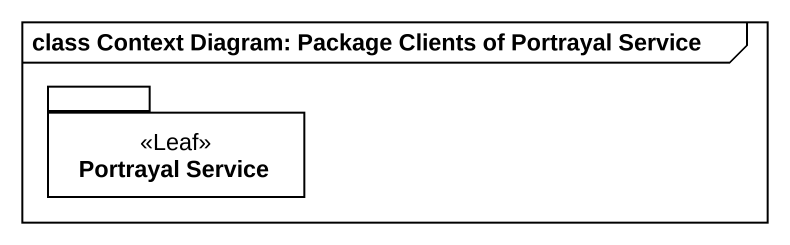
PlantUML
@startuml
mainframe class Context Diagram: Package Clients of Portrayal Service
package "Portrayal Service" as Portrayal_Service <<Leaf>> {
}
@enduml
